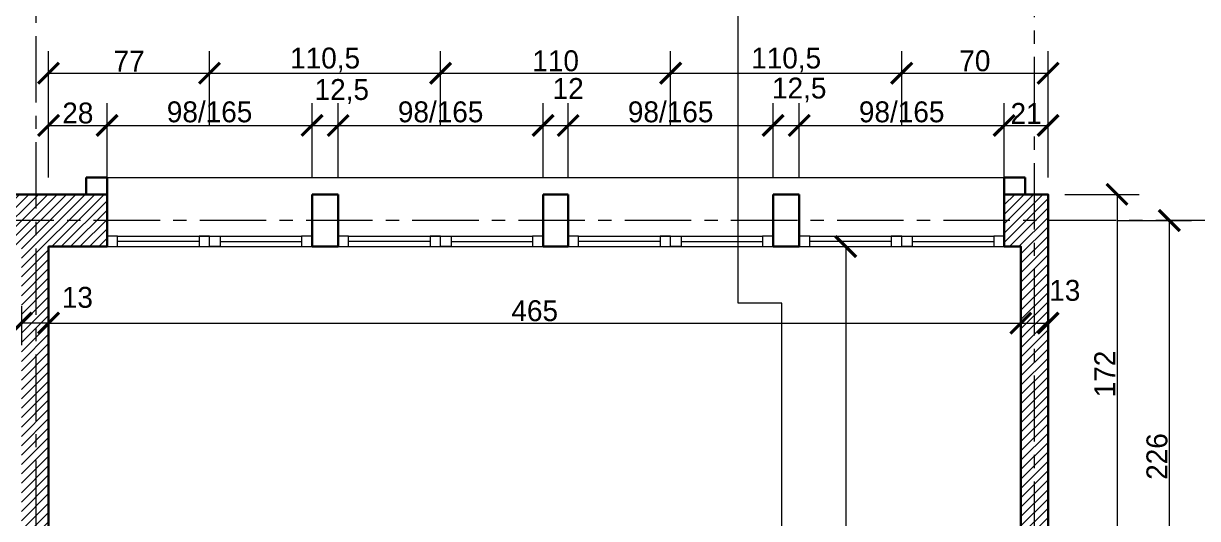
# Model space of a CAD drawing. Header units: centimetres. Extents: x -15293 to 11572, y -4790 to 2619.
# Drawn here: x 631 to 1193, y 940 to 1177 of the extents above; entities that cross this region are included whole.
import ezdxf

# ---------------------------------------------------------------- set-up
doc = ezdxf.new("R2010")
doc.units = ezdxf.units.CM
doc.linetypes.add('Axe', pattern=[1093.611073, 529.166651, -211.666656, 141.111112, -211.666656])
doc.linetypes.add('CENTER', pattern=[50.8, 31.75, -6.35, 6.35, -6.35])
doc.layers.get('0').update_dxf_attribs({"lineweight": 0})
doc.layers.add('Ligne de Coupe', color=4, linetype='Continuous')
doc.layers.add('TSJ_COTATION', color=144, linetype='Continuous')
for name, color, linetype, lineweight in [('Mur', 7, 'Continuous', 30), ('Partie coupée', 7, 'Continuous', 30), ('Poteaux', 7, 'Continuous', 30), ('TSJ_MENUISERIE', 150, 'Continuous', 15), ('TSJ_MUR', 1, 'Continuous', 30), ('TSJ_VUE', 5, 'Continuous', 13)]:
    doc.layers.add(name, color=color, linetype=linetype, lineweight=lineweight)
doc.layers.add('TSJ_AXE', color=7, linetype='CENTER', lineweight=0, true_color=0xb80000)
doc.layers.add('TSJ_HACHURE', color=7, linetype='Axe', lineweight=0, true_color=0x969696)
doc.styles.get("Standard").update_dxf_attribs({"font": 'GOTHIC.TTF'})
doc.dimstyles.new('ISO-25', dxfattribs={"dimtxt": 10, "dimasz": 10, "dimexe": 10.625, "dimexo": 5, "dimtad": 1, "dimtxsty": 'Standard', "dimblk": 'ARCHTICK', "dimcen": 8, "dimadec": 0, "dimazin": 0, "dimtfac": 1, "dimtmove": 0, "dimatfit": 3, "dimldrblk": 'ARCHTICK', "dimfxl": 25, "dimfxlon": 1, "dimlwd": 9, "dimlwe": 9, "dimarcsym": 0})

# ---------------------------------------------------------------- blocks, each defined once
blk = doc.blocks.new('_ArchTick')
at = {"color": 0, "linetype": 'ByBlock', "const_width": 0.15}
blk.add_lwpolyline([(-0.5, -0.5), (0.5, 0.5)], dxfattribs=at)
blk = doc.blocks.new('*D1')
at = {"layer": 'Defpoints', "color": 0, "transparency": 16777216}
for p in [(671.39, 1127.99), (671.39, 1094.99), (643.39, 1069.99)]:
    blk.add_point(p, dxfattribs=at)
at = {"layer": 'TSJ_COTATION', "color": 0, "lineweight": 9, "transparency": 16777216}
for p, q in [((643.39, 1102.99), (643.39, 1138.61)), ((671.39, 1102.99), (671.39, 1138.61)), ((643.39, 1127.99), (671.39, 1127.99))]:
    blk.add_line(p, q, dxfattribs=at)
at = {"layer": 'TSJ_COTATION', "color": 0, "lineweight": 9, "transparency": 16777216, "xscale": 10, "yscale": 10, "zscale": 10, "rotation": 180}
blk.add_blockref('_ArchTick', (643.39, 1127.99), dxfattribs=at)
at = {"layer": 'TSJ_COTATION', "color": 0, "lineweight": 9, "transparency": 16777216, "xscale": 10, "yscale": 10, "zscale": 10}
blk.add_blockref('_ArchTick', (671.39, 1127.99), dxfattribs=at)
at = {"layer": 'TSJ_COTATION', "color": 0, "transparency": 16777216, "insert": (657.39, 1133.87), "char_height": 10, "attachment_point": 5}
blk.add_mtext('28', dxfattribs=at)
blk = doc.blocks.new('*D2')
at = {"layer": 'Defpoints', "color": 0, "transparency": 16777216}
for p in [(769.39, 1127.99), (671.39, 1094.99), (769.39, 1094.99)]:
    blk.add_point(p, dxfattribs=at)
at = {"layer": 'TSJ_COTATION', "color": 0, "lineweight": 9, "transparency": 16777216}
for p, q in [((671.39, 1102.99), (671.39, 1138.61)), ((769.39, 1102.99), (769.39, 1138.61)), ((671.39, 1127.99), (769.39, 1127.99))]:
    blk.add_line(p, q, dxfattribs=at)
at = {"layer": 'TSJ_COTATION', "color": 0, "lineweight": 9, "transparency": 16777216, "xscale": 10, "yscale": 10, "zscale": 10, "rotation": 180}
blk.add_blockref('_ArchTick', (671.39, 1127.99), dxfattribs=at)
at = {"layer": 'TSJ_COTATION', "color": 0, "lineweight": 9, "transparency": 16777216, "xscale": 10, "yscale": 10, "zscale": 10}
blk.add_blockref('_ArchTick', (769.39, 1127.99), dxfattribs=at)
at = {"layer": 'TSJ_COTATION', "color": 0, "transparency": 16777216, "insert": (720.39, 1134.42), "char_height": 10, "attachment_point": 5}
blk.add_mtext('98/165', dxfattribs=at)
blk = doc.blocks.new('*D3')
at = {"layer": 'Defpoints', "color": 0, "transparency": 16777216}
for p in [(781.89, 1127.99), (769.39, 1094.99), (781.89, 1094.99)]:
    blk.add_point(p, dxfattribs=at)
at = {"layer": 'TSJ_COTATION', "color": 0, "lineweight": 9, "transparency": 16777216}
for p, q in [((769.39, 1102.99), (769.39, 1138.61)), ((781.89, 1102.99), (781.89, 1138.61)), ((769.39, 1127.99), (781.89, 1127.99))]:
    blk.add_line(p, q, dxfattribs=at)
at = {"layer": 'TSJ_COTATION', "color": 0, "lineweight": 9, "transparency": 16777216, "xscale": 10, "yscale": 10, "zscale": 10, "rotation": 180}
blk.add_blockref('_ArchTick', (769.39, 1127.99), dxfattribs=at)
at = {"layer": 'TSJ_COTATION', "color": 0, "lineweight": 9, "transparency": 16777216, "xscale": 10, "yscale": 10, "zscale": 10}
blk.add_blockref('_ArchTick', (781.89, 1127.99), dxfattribs=at)
at = {"layer": 'TSJ_COTATION', "color": 0, "transparency": 16777216, "insert": (783.62, 1144.25), "char_height": 10, "attachment_point": 5}
blk.add_mtext('12,5', dxfattribs=at)
blk = doc.blocks.new('*D4')
at = {"layer": 'Defpoints', "color": 0, "transparency": 16777216}
for p in [(879.89, 1127.99), (781.89, 1094.99), (879.89, 1094.99)]:
    blk.add_point(p, dxfattribs=at)
at = {"layer": 'TSJ_COTATION', "color": 0, "lineweight": 9, "transparency": 16777216}
for p, q in [((781.89, 1102.99), (781.89, 1138.61)), ((879.89, 1102.99), (879.89, 1138.61)), ((781.89, 1127.99), (879.89, 1127.99))]:
    blk.add_line(p, q, dxfattribs=at)
at = {"layer": 'TSJ_COTATION', "color": 0, "lineweight": 9, "transparency": 16777216, "xscale": 10, "yscale": 10, "zscale": 10, "rotation": 180}
blk.add_blockref('_ArchTick', (781.89, 1127.99), dxfattribs=at)
at = {"layer": 'TSJ_COTATION', "color": 0, "lineweight": 9, "transparency": 16777216, "xscale": 10, "yscale": 10, "zscale": 10}
blk.add_blockref('_ArchTick', (879.89, 1127.99), dxfattribs=at)
at = {"layer": 'TSJ_COTATION', "color": 0, "transparency": 16777216, "insert": (830.89, 1134.42), "char_height": 10, "attachment_point": 5}
blk.add_mtext('98/165', dxfattribs=at)
blk = doc.blocks.new('*D5')
at = {"layer": 'Defpoints', "color": 0, "transparency": 16777216}
for p in [(891.89, 1127.99), (879.89, 1094.99), (891.89, 1094.99)]:
    blk.add_point(p, dxfattribs=at)
at = {"layer": 'TSJ_COTATION', "color": 0, "lineweight": 9, "transparency": 16777216}
for p, q in [((879.89, 1102.99), (879.89, 1138.61)), ((891.89, 1102.99), (891.89, 1138.61)), ((879.89, 1127.99), (891.89, 1127.99))]:
    blk.add_line(p, q, dxfattribs=at)
at = {"layer": 'TSJ_COTATION', "color": 0, "lineweight": 9, "transparency": 16777216, "xscale": 10, "yscale": 10, "zscale": 10, "rotation": 180}
blk.add_blockref('_ArchTick', (879.89, 1127.99), dxfattribs=at)
at = {"layer": 'TSJ_COTATION', "color": 0, "lineweight": 9, "transparency": 16777216, "xscale": 10, "yscale": 10, "zscale": 10}
blk.add_blockref('_ArchTick', (891.89, 1127.99), dxfattribs=at)
at = {"layer": 'TSJ_COTATION', "color": 0, "transparency": 16777216, "insert": (891.89, 1145.68), "char_height": 10, "attachment_point": 5}
blk.add_mtext('12', dxfattribs=at)
blk = doc.blocks.new('*D6')
at = {"layer": 'Defpoints', "color": 0, "transparency": 16777216}
for p in [(989.89, 1127.99), (891.89, 1094.99), (989.89, 1094.99)]:
    blk.add_point(p, dxfattribs=at)
at = {"layer": 'TSJ_COTATION', "color": 0, "lineweight": 9, "transparency": 16777216}
for p, q in [((891.89, 1102.99), (891.89, 1138.61)), ((989.89, 1102.99), (989.89, 1138.61)), ((891.89, 1127.99), (989.89, 1127.99))]:
    blk.add_line(p, q, dxfattribs=at)
at = {"layer": 'TSJ_COTATION', "color": 0, "lineweight": 9, "transparency": 16777216, "xscale": 10, "yscale": 10, "zscale": 10, "rotation": 180}
blk.add_blockref('_ArchTick', (891.89, 1127.99), dxfattribs=at)
at = {"layer": 'TSJ_COTATION', "color": 0, "lineweight": 9, "transparency": 16777216, "xscale": 10, "yscale": 10, "zscale": 10}
blk.add_blockref('_ArchTick', (989.89, 1127.99), dxfattribs=at)
at = {"layer": 'TSJ_COTATION', "color": 0, "transparency": 16777216, "insert": (940.89, 1134.42), "char_height": 10, "width": 14.276, "attachment_point": 5}
blk.add_mtext('98/165', dxfattribs=at)
blk = doc.blocks.new('*D7')
at = {"layer": 'Defpoints', "color": 0, "transparency": 16777216}
for p in [(1002.39, 1127.99), (989.89, 1094.99), (1002.39, 1094.99)]:
    blk.add_point(p, dxfattribs=at)
at = {"layer": 'TSJ_COTATION', "color": 0, "lineweight": 9, "transparency": 16777216}
for p, q in [((989.89, 1102.99), (989.89, 1138.61)), ((1002.39, 1102.99), (1002.39, 1138.61)), ((989.89, 1127.99), (1002.39, 1127.99))]:
    blk.add_line(p, q, dxfattribs=at)
at = {"layer": 'TSJ_COTATION', "color": 0, "lineweight": 9, "transparency": 16777216, "xscale": 10, "yscale": 10, "zscale": 10, "rotation": 180}
blk.add_blockref('_ArchTick', (989.89, 1127.99), dxfattribs=at)
at = {"layer": 'TSJ_COTATION', "color": 0, "lineweight": 9, "transparency": 16777216, "xscale": 10, "yscale": 10, "zscale": 10}
blk.add_blockref('_ArchTick', (1002.39, 1127.99), dxfattribs=at)
at = {"layer": 'TSJ_COTATION', "color": 0, "transparency": 16777216, "insert": (1002.39, 1144.95), "char_height": 10, "attachment_point": 5}
blk.add_mtext('12,5', dxfattribs=at)
blk = doc.blocks.new('*D8')
at = {"layer": 'Defpoints', "color": 0, "transparency": 16777216}
for p in [(1100.39, 1127.99), (1002.39, 1094.99), (1100.39, 1094.99)]:
    blk.add_point(p, dxfattribs=at)
at = {"layer": 'TSJ_COTATION', "color": 0, "lineweight": 9, "transparency": 16777216}
for p, q in [((1002.39, 1102.99), (1002.39, 1138.61)), ((1100.39, 1102.99), (1100.39, 1138.61)), ((1002.39, 1127.99), (1100.39, 1127.99))]:
    blk.add_line(p, q, dxfattribs=at)
at = {"layer": 'TSJ_COTATION', "color": 0, "lineweight": 9, "transparency": 16777216, "xscale": 10, "yscale": 10, "zscale": 10, "rotation": 180}
blk.add_blockref('_ArchTick', (1002.39, 1127.99), dxfattribs=at)
at = {"layer": 'TSJ_COTATION', "color": 0, "lineweight": 9, "transparency": 16777216, "xscale": 10, "yscale": 10, "zscale": 10}
blk.add_blockref('_ArchTick', (1100.39, 1127.99), dxfattribs=at)
at = {"layer": 'TSJ_COTATION', "color": 0, "transparency": 16777216, "insert": (1051.39, 1134.42), "char_height": 10, "attachment_point": 5}
blk.add_mtext('98/165', dxfattribs=at)
blk = doc.blocks.new('*D9')
at = {"layer": 'Defpoints', "color": 0, "transparency": 16777216}
for p in [(1121.39, 1127.99), (1100.39, 1094.99), (1121.39, 1094.99)]:
    blk.add_point(p, dxfattribs=at)
at = {"layer": 'TSJ_COTATION', "color": 0, "lineweight": 9, "transparency": 16777216}
for p, q in [((1100.39, 1102.99), (1100.39, 1138.61)), ((1121.39, 1102.99), (1121.39, 1138.61)), ((1100.39, 1127.99), (1121.39, 1127.99))]:
    blk.add_line(p, q, dxfattribs=at)
at = {"layer": 'TSJ_COTATION', "color": 0, "lineweight": 9, "transparency": 16777216, "xscale": 10, "yscale": 10, "zscale": 10, "rotation": 180}
blk.add_blockref('_ArchTick', (1100.39, 1127.99), dxfattribs=at)
at = {"layer": 'TSJ_COTATION', "color": 0, "lineweight": 9, "transparency": 16777216, "xscale": 10, "yscale": 10, "zscale": 10}
blk.add_blockref('_ArchTick', (1121.39, 1127.99), dxfattribs=at)
at = {"layer": 'TSJ_COTATION', "color": 0, "transparency": 16777216, "insert": (1110.89, 1133.74), "char_height": 10, "attachment_point": 5}
blk.add_mtext('21', dxfattribs=at)
blk = doc.blocks.new('*D10')
at = {"layer": 'Defpoints', "color": 0, "transparency": 16777216}
for p in [(720.39, 1152.99), (643.39, 1094.99), (720.39, 1088.91)]:
    blk.add_point(p, dxfattribs=at)
at = {"layer": 'TSJ_COTATION', "color": 0, "lineweight": 9, "transparency": 16777216}
for p, q in [((643.39, 1127.99), (643.39, 1163.61)), ((720.39, 1127.99), (720.39, 1163.61)), ((643.39, 1152.99), (720.39, 1152.99))]:
    blk.add_line(p, q, dxfattribs=at)
at = {"layer": 'TSJ_COTATION', "color": 0, "lineweight": 9, "transparency": 16777216, "xscale": 10, "yscale": 10, "zscale": 10, "rotation": 180}
blk.add_blockref('_ArchTick', (643.39, 1152.99), dxfattribs=at)
at = {"layer": 'TSJ_COTATION', "color": 0, "lineweight": 9, "transparency": 16777216, "xscale": 10, "yscale": 10, "zscale": 10}
blk.add_blockref('_ArchTick', (720.39, 1152.99), dxfattribs=at)
at = {"layer": 'TSJ_COTATION', "color": 0, "transparency": 16777216, "insert": (681.89, 1158.74), "char_height": 10, "attachment_point": 5}
blk.add_mtext('77', dxfattribs=at)
blk = doc.blocks.new('*D11')
at = {"layer": 'Defpoints', "color": 0, "transparency": 16777216}
for p in [(830.89, 1152.99), (720.39, 1074.99), (830.89, 1074.99)]:
    blk.add_point(p, dxfattribs=at)
at = {"layer": 'TSJ_COTATION', "color": 0, "lineweight": 9, "transparency": 16777216}
for p, q in [((720.39, 1127.99), (720.39, 1163.61)), ((830.89, 1127.99), (830.89, 1163.61)), ((720.39, 1152.99), (830.89, 1152.99))]:
    blk.add_line(p, q, dxfattribs=at)
at = {"layer": 'TSJ_COTATION', "color": 0, "lineweight": 9, "transparency": 16777216, "xscale": 10, "yscale": 10, "zscale": 10, "rotation": 180}
blk.add_blockref('_ArchTick', (720.39, 1152.99), dxfattribs=at)
at = {"layer": 'TSJ_COTATION', "color": 0, "lineweight": 9, "transparency": 16777216, "xscale": 10, "yscale": 10, "zscale": 10}
blk.add_blockref('_ArchTick', (830.89, 1152.99), dxfattribs=at)
at = {"layer": 'TSJ_COTATION', "color": 0, "transparency": 16777216, "insert": (775.64, 1159.32), "char_height": 10, "attachment_point": 5}
blk.add_mtext('110,5', dxfattribs=at)
blk = doc.blocks.new('*D12')
at = {"layer": 'Defpoints', "color": 0, "transparency": 16777216}
for p in [(940.89, 1152.99), (830.89, 1074.99), (940.89, 1074.99)]:
    blk.add_point(p, dxfattribs=at)
at = {"layer": 'TSJ_COTATION', "color": 0, "lineweight": 9, "transparency": 16777216}
for p, q in [((830.89, 1127.99), (830.89, 1163.61)), ((940.89, 1127.99), (940.89, 1163.61)), ((830.89, 1152.99), (940.89, 1152.99))]:
    blk.add_line(p, q, dxfattribs=at)
at = {"layer": 'TSJ_COTATION', "color": 0, "lineweight": 9, "transparency": 16777216, "xscale": 10, "yscale": 10, "zscale": 10, "rotation": 180}
blk.add_blockref('_ArchTick', (830.89, 1152.99), dxfattribs=at)
at = {"layer": 'TSJ_COTATION', "color": 0, "lineweight": 9, "transparency": 16777216, "xscale": 10, "yscale": 10, "zscale": 10}
blk.add_blockref('_ArchTick', (940.89, 1152.99), dxfattribs=at)
at = {"layer": 'TSJ_COTATION', "color": 0, "transparency": 16777216, "insert": (885.89, 1158.87), "char_height": 10, "attachment_point": 5}
blk.add_mtext('110', dxfattribs=at)
blk = doc.blocks.new('*D13')
at = {"layer": 'Defpoints', "color": 0, "transparency": 16777216}
for p in [(1051.39, 1152.99), (940.89, 1074.99), (1051.39, 1074.99)]:
    blk.add_point(p, dxfattribs=at)
at = {"layer": 'TSJ_COTATION', "color": 0, "lineweight": 9, "transparency": 16777216}
for p, q in [((940.89, 1127.99), (940.89, 1163.61)), ((1051.39, 1127.99), (1051.39, 1163.61)), ((940.89, 1152.99), (1051.39, 1152.99))]:
    blk.add_line(p, q, dxfattribs=at)
at = {"layer": 'TSJ_COTATION', "color": 0, "lineweight": 9, "transparency": 16777216, "xscale": 10, "yscale": 10, "zscale": 10, "rotation": 180}
blk.add_blockref('_ArchTick', (940.89, 1152.99), dxfattribs=at)
at = {"layer": 'TSJ_COTATION', "color": 0, "lineweight": 9, "transparency": 16777216, "xscale": 10, "yscale": 10, "zscale": 10}
blk.add_blockref('_ArchTick', (1051.39, 1152.99), dxfattribs=at)
at = {"layer": 'TSJ_COTATION', "color": 0, "transparency": 16777216, "insert": (996.14, 1159.32), "char_height": 10, "attachment_point": 5}
blk.add_mtext('110,5', dxfattribs=at)
blk = doc.blocks.new('*D14')
at = {"layer": 'Defpoints', "color": 0, "transparency": 16777216}
for p in [(1121.39, 1152.99), (1121.39, 1094.99), (1051.39, 1074.99)]:
    blk.add_point(p, dxfattribs=at)
at = {"layer": 'TSJ_COTATION', "color": 0, "lineweight": 9, "transparency": 16777216}
for p, q in [((1051.39, 1127.99), (1051.39, 1163.61)), ((1121.39, 1127.99), (1121.39, 1163.61)), ((1051.39, 1152.99), (1121.39, 1152.99))]:
    blk.add_line(p, q, dxfattribs=at)
at = {"layer": 'TSJ_COTATION', "color": 0, "lineweight": 9, "transparency": 16777216, "xscale": 10, "yscale": 10, "zscale": 10, "rotation": 180}
blk.add_blockref('_ArchTick', (1051.39, 1152.99), dxfattribs=at)
at = {"layer": 'TSJ_COTATION', "color": 0, "lineweight": 9, "transparency": 16777216, "xscale": 10, "yscale": 10, "zscale": 10}
blk.add_blockref('_ArchTick', (1121.39, 1152.99), dxfattribs=at)
at = {"layer": 'TSJ_COTATION', "color": 0, "transparency": 16777216, "insert": (1086.39, 1158.87), "char_height": 10, "attachment_point": 5}
blk.add_mtext('70', dxfattribs=at)
blk = doc.blocks.new('*D15')
at = {"layer": 'Defpoints', "color": 0, "transparency": 16777216}
for p in [(1002.39, 1069.99), (1011.2, 644.99), (1024.65, 644.99)]:
    blk.add_point(p, dxfattribs=at)
at = {"layer": 'TSJ_COTATION', "color": 0, "lineweight": 9, "transparency": 16777216}
for p, q in [((1007.39, 1069.99), (1035.28, 1069.99)), ((1024.65, 1069.99), (1024.65, 644.99)), ((1016.2, 644.99), (1035.28, 644.99))]:
    blk.add_line(p, q, dxfattribs=at)
at = {"layer": 'TSJ_COTATION', "color": 0, "lineweight": 9, "transparency": 16777216, "xscale": 10, "yscale": 10, "zscale": 10}
for p, rotation in [((1024.65, 1069.99), 90), ((1024.65, 644.99), 270)]:
    blk.add_blockref('_ArchTick', p, dxfattribs=dict(at, rotation=rotation))
at = {"layer": 'TSJ_COTATION', "color": 0, "transparency": 16777216, "insert": (1018.77, 857.49), "char_height": 10, "attachment_point": 5, "rotation": 90}
blk.add_mtext('425', dxfattribs=at)
blk = doc.blocks.new('*D19')
at = {"layer": 'Defpoints', "color": 0, "transparency": 16777216}
for p in [(1121.39, 1094.99), (1121.39, 922.99), (1154.39, 922.99)]:
    blk.add_point(p, dxfattribs=at)
at = {"layer": 'TSJ_COTATION', "color": 0, "lineweight": 9, "transparency": 16777216}
for p, q in [((1129.39, 1094.99), (1165.02, 1094.99)), ((1154.39, 1094.99), (1154.39, 922.99)), ((1129.39, 922.99), (1165.02, 922.99))]:
    blk.add_line(p, q, dxfattribs=at)
at = {"layer": 'TSJ_COTATION', "color": 0, "lineweight": 9, "transparency": 16777216, "xscale": 10, "yscale": 10, "zscale": 10}
for p, rotation in [((1154.39, 1094.99), 90), ((1154.39, 922.99), 270)]:
    blk.add_blockref('_ArchTick', p, dxfattribs=dict(at, rotation=rotation))
at = {"layer": 'TSJ_COTATION', "color": 0, "transparency": 16777216, "insert": (1148.51, 1008.99), "char_height": 10, "attachment_point": 5, "rotation": 90}
blk.add_mtext('172', dxfattribs=at)
blk = doc.blocks.new('*D26')
at = {"layer": 'Defpoints', "color": 0, "transparency": 16777216}
for p in [(1137.32, 1082.49), (1137.32, 856.49), (1179.39, 856.49)]:
    blk.add_point(p, dxfattribs=at)
at = {"layer": 'TSJ_COTATION', "color": 0, "lineweight": 9, "transparency": 16777216}
for p, q in [((1154.39, 1082.49), (1190.02, 1082.49)), ((1179.39, 1082.49), (1179.39, 856.49)), ((1154.39, 856.49), (1190.02, 856.49))]:
    blk.add_line(p, q, dxfattribs=at)
at = {"layer": 'TSJ_COTATION', "color": 0, "lineweight": 9, "transparency": 16777216, "xscale": 10, "yscale": 10, "zscale": 10}
for p, rotation in [((1179.39, 1082.49), 90), ((1179.39, 856.49), 270)]:
    blk.add_blockref('_ArchTick', p, dxfattribs=dict(at, rotation=rotation))
at = {"layer": 'TSJ_COTATION', "color": 0, "transparency": 16777216, "insert": (1173.51, 969.49), "char_height": 10, "attachment_point": 5, "rotation": 90}
blk.add_mtext('226', dxfattribs=at)
blk = doc.blocks.new('*D35')
at = {"layer": 'Defpoints', "color": 0, "transparency": 16777216}
for p in [(1108.39, 1046.71), (643.39, 1043.86), (1108.39, 1033.35)]:
    blk.add_point(p, dxfattribs=at)
at = {"layer": 'TSJ_COTATION', "color": 0, "lineweight": 9, "transparency": 16777216}
for p, q in [((643.39, 1038.86), (643.39, 1022.73)), ((1108.39, 1041.71), (1108.39, 1022.73)), ((643.39, 1033.35), (1108.39, 1033.35))]:
    blk.add_line(p, q, dxfattribs=at)
at = {"layer": 'TSJ_COTATION', "color": 0, "lineweight": 9, "transparency": 16777216, "xscale": 10, "yscale": 10, "zscale": 10, "rotation": 180}
blk.add_blockref('_ArchTick', (643.39, 1033.35), dxfattribs=at)
at = {"layer": 'TSJ_COTATION', "color": 0, "lineweight": 9, "transparency": 16777216, "xscale": 10, "yscale": 10, "zscale": 10}
blk.add_blockref('_ArchTick', (1108.39, 1033.35), dxfattribs=at)
at = {"layer": 'TSJ_COTATION', "color": 0, "transparency": 16777216, "insert": (875.89, 1039.23), "char_height": 10, "attachment_point": 5}
blk.add_mtext('465', dxfattribs=at)
blk = doc.blocks.new('*D44')
at = {"layer": 'Defpoints', "color": 0, "transparency": 16777216}
for p in [(630.39, 1046.43), (643.39, 1046.74), (630.39, 1033.35)]:
    blk.add_point(p, dxfattribs=at)
at = {"layer": 'TSJ_COTATION', "color": 0, "lineweight": 9, "transparency": 16777216}
for p, q in [((630.39, 1041.43), (630.39, 1022.73)), ((643.39, 1041.74), (643.39, 1022.73)), ((643.39, 1033.35), (630.39, 1033.35))]:
    blk.add_line(p, q, dxfattribs=at)
at = {"layer": 'TSJ_COTATION', "color": 0, "lineweight": 9, "transparency": 16777216, "xscale": 10, "yscale": 10, "zscale": 10, "rotation": 180}
blk.add_blockref('_ArchTick', (630.39, 1033.35), dxfattribs=at)
at = {"layer": 'TSJ_COTATION', "color": 0, "lineweight": 9, "transparency": 16777216, "xscale": 10, "yscale": 10, "zscale": 10}
blk.add_blockref('_ArchTick', (643.39, 1033.35), dxfattribs=at)
at = {"layer": 'TSJ_COTATION', "color": 0, "transparency": 16777216, "insert": (657.17, 1045.62), "char_height": 10, "attachment_point": 5}
blk.add_mtext('13', dxfattribs=at)
blk = doc.blocks.new('*D45')
at = {"layer": 'Defpoints', "color": 0, "transparency": 16777216}
for p in [(1108.39, 1046.61), (1121.39, 1047.64), (1121.39, 1033.35)]:
    blk.add_point(p, dxfattribs=at)
at = {"layer": 'TSJ_COTATION', "color": 0, "lineweight": 9, "transparency": 16777216}
for p, q in [((1108.39, 1041.61), (1108.39, 1022.73)), ((1121.39, 1042.64), (1121.39, 1022.73)), ((1108.39, 1033.35), (1121.39, 1033.35))]:
    blk.add_line(p, q, dxfattribs=at)
at = {"layer": 'TSJ_COTATION', "color": 0, "lineweight": 9, "transparency": 16777216, "xscale": 10, "yscale": 10, "zscale": 10, "rotation": 180}
blk.add_blockref('_ArchTick', (1108.39, 1033.35), dxfattribs=at)
at = {"layer": 'TSJ_COTATION', "color": 0, "lineweight": 9, "transparency": 16777216, "xscale": 10, "yscale": 10, "zscale": 10}
blk.add_blockref('_ArchTick', (1121.39, 1033.35), dxfattribs=at)
at = {"layer": 'TSJ_COTATION', "color": 0, "transparency": 16777216, "insert": (1129.39, 1048.96), "char_height": 10, "attachment_point": 5}
blk.add_mtext('13', dxfattribs=at)

msp = doc.modelspace()

# ---------------------------------------------------------------- hatches: boundary and pattern name
at = {"layer": 'TSJ_HACHURE', "lineweight": 0, "true_color": 0xc7c8ca}
h = msp.add_hatch(dxfattribs=at)
h.set_pattern_fill('ANSI31', color=9)
h.set_pattern_definition([(45, (396.635, 0), (-2.245064, 2.245064), [])])
h.paths.add_polyline_path([(630.39, 1069.989), (630.39, 821.489), (591.39, 821.489), (591.39, 817.921), (577.249, 816.421), (605.532, 814.421), (591.39, 812.921), (591.39, 807.489), (630.39, 807.489), (630.39, 787.489), (643.39, 787.489), (643.39, 1069.989), (671.39, 1069.989), (671.39, 1094.989), (591.39, 1094.989), (591.39, 1085.17), (577.249, 1083.67), (605.532, 1081.67), (591.39, 1080.17), (591.39, 1069.989)])
h.paths.add_polyline_path([(1121.39, 1094.989), (1100.39, 1094.989), (1100.39, 1069.989), (1108.39, 1069.989), (1108.39, 922.989), (1121.39, 922.989)])
h.paths.add_polyline_path([(1121.39, 630.989), (1121.39, 644.989), (643.39, 644.989), (643.39, 694.989), (630.39, 694.989), (630.39, 644.989), (600.39, 644.989), (600.39, 496.489), (614.39, 496.489), (614.39, 630.989)])
h.paths.add_polyline_path([(614.39, 469.989), (600.39, 469.989), (600.39, 382.989), (614.39, 382.989)])
h.paths.add_polyline_path([(614.39, 289.989), (600.39, 289.989), (600.39, 191.989), (591.39, 191.989), (591.39, 188.421), (582.39, 187.466), (582.39, 186.557), (605.532, 184.921), (591.39, 183.421), (591.39, 177.989), (643.39, 177.989), (643.39, -7.011), (657.39, -7.011), (657.39, 177.989), (1121.39, 177.989), (1121.39, 191.989), (614.39, 191.989)])
h.paths.add_polyline_path([(1121.39, 43.989), (1108.39, 43.989), (1108.39, -105.011), (657.39, -105.011), (657.39, -90.011), (643.39, -90.011), (643.39, -105.011), (591.39, -105.011), (591.39, -108.579), (582.39, -109.534), (582.39, -110.443), (605.532, -112.079), (591.39, -113.579), (591.39, -119.011), (1108.39, -119.011), (1108.39, -199.011), (1121.39, -199.011)])
h.paths.add_polyline_path([(1121.39, -307.011), (1108.39, -307.011), (1108.39, -387.011), (591.39, -387.011), (591.39, -390.579), (577.249, -392.079), (605.532, -394.079), (591.39, -395.579), (591.39, -401.011), (1108.39, -401.011), (1108.39, -421.011), (1112.39, -421.011), (1113.89, -435.153), (1115.89, -406.869), (1117.39, -421.011), (1121.39, -421.011)])

# ---------------------------------------------------------------- linework, layer by layer
at = {"layer": 'Ligne de Coupe', "lineweight": 0}
for p, q in [((973.265, 1042.86), (973.265, 1197.086)), ((994.014, 1042.86), (973.265, 1042.86)), ((994.014, -466.914), (994.014, 1042.86))]:
    msp.add_line(p, q, dxfattribs=at)
at = {"layer": 'Mur'}
msp.add_line((643.39, 1094.989), (643.39, 1094.989), dxfattribs=at)
at = {"layer": 'Partie coupée'}
for p, q in [((661.39, 1094.989), (661.39, 1102.989)), ((661.39, 1102.989), (671.39, 1102.989)), ((671.39, 1094.989), (671.39, 1102.989)), ((1100.39, 1102.989), (1100.39, 1094.989)), ((1110.39, 1102.989), (1100.39, 1102.989)), ((1110.39, 1102.989), (1110.39, 1094.989))]:
    msp.add_line(p, q, dxfattribs=at)
at = {"layer": 'Poteaux'}
for p, q in [((769.39, 1069.989), (769.39, 1094.989)), ((781.89, 1069.989), (781.89, 1094.989)), ((879.89, 1069.989), (879.89, 1094.989)), ((891.89, 1069.989), (891.89, 1094.989)), ((989.89, 1069.989), (989.89, 1094.989)), ((1002.39, 1069.989), (1002.39, 1094.989))]:
    msp.add_line(p, q, dxfattribs=at)
for points in [[(781.89, 1094.989), (769.39, 1094.989)], [(891.89, 1094.989), (879.89, 1094.989)], [(1002.39, 1094.989), (989.89, 1094.989)], [(781.89, 1069.989), (769.39, 1069.989)], [(891.89, 1069.989), (879.89, 1069.989)], [(1002.39, 1069.989), (989.89, 1069.989)]]:
    msp.add_lwpolyline(points, dxfattribs=at)
at = {"layer": 'TSJ_AXE'}
for p, q in [((1114.89, -649.005), (1114.89, 1381.049)), ((637.39, 630.989), (637.39, 1311.884)), ((1100.39, 1069.989), (1100.39, 1094.989)), ((1407.906, 1082.489), (428.39, 1082.489))]:
    msp.add_line(p, q, dxfattribs=at)
at = {"layer": 'TSJ_MENUISERIE', "lineweight": 20}
for p, q in [((676.39, 1074.989), (764.39, 1074.989)), ((715.39, 1072.489), (676.39, 1072.489)), ((725.39, 1072.489), (764.39, 1072.489)), ((786.89, 1074.989), (874.89, 1074.989)), ((825.89, 1072.489), (786.89, 1072.489)), ((835.89, 1072.489), (874.89, 1072.489)), ((896.89, 1074.989), (984.89, 1074.989)), ((935.89, 1072.489), (896.89, 1072.489)), ((945.89, 1072.489), (984.89, 1072.489)), ((1007.39, 1074.989), (1095.39, 1074.989)), ((1046.39, 1072.489), (1007.39, 1072.489)), ((1056.39, 1072.489), (1095.39, 1072.489)), ((671.39, 1069.989), (769.39, 1069.989)), ((781.89, 1069.989), (879.89, 1069.989)), ((891.89, 1069.989), (989.89, 1069.989)), ((1002.39, 1069.989), (1100.39, 1069.989))]:
    msp.add_line(p, q, dxfattribs=at)
for points in [[(671.39, 1069.989), (676.39, 1069.989), (676.39, 1074.989), (671.39, 1074.989)], [(769.39, 1074.989), (764.39, 1074.989), (764.39, 1069.989), (769.39, 1069.989)], [(781.89, 1069.989), (786.89, 1069.989), (786.89, 1074.989), (781.89, 1074.989)], [(879.89, 1074.989), (874.89, 1074.989), (874.89, 1069.989), (879.89, 1069.989)], [(891.89, 1069.989), (896.89, 1069.989), (896.89, 1074.989), (891.89, 1074.989)], [(989.89, 1074.989), (984.89, 1074.989), (984.89, 1069.989), (989.89, 1069.989)], [(1002.39, 1069.989), (1007.39, 1069.989), (1007.39, 1074.989), (1002.39, 1074.989)], [(1100.39, 1074.989), (1095.39, 1074.989), (1095.39, 1069.989), (1100.39, 1069.989)]]:
    msp.add_lwpolyline(points, dxfattribs=at)
for points in [[(715.39, 1069.989), (720.39, 1069.989), (720.39, 1074.989), (715.39, 1074.989)], [(725.39, 1069.989), (720.39, 1069.989), (720.39, 1074.989), (725.39, 1074.989)], [(825.89, 1069.989), (830.89, 1069.989), (830.89, 1074.989), (825.89, 1074.989)], [(835.89, 1069.989), (830.89, 1069.989), (830.89, 1074.989), (835.89, 1074.989)], [(935.89, 1069.989), (940.89, 1069.989), (940.89, 1074.989), (935.89, 1074.989)], [(945.89, 1069.989), (940.89, 1069.989), (940.89, 1074.989), (945.89, 1074.989)], [(1046.39, 1069.989), (1051.39, 1069.989), (1051.39, 1074.989), (1046.39, 1074.989)], [(1056.39, 1069.989), (1051.39, 1069.989), (1051.39, 1074.989), (1056.39, 1074.989)]]:
    msp.add_lwpolyline(points, close=True, dxfattribs=at)
at = {"layer": 'TSJ_MUR'}
for p, q in [((671.39, 1069.989), (671.39, 1094.989)), ((1100.39, 1069.989), (1100.39, 1094.989))]:
    msp.add_line(p, q, dxfattribs=at)
for points in [[(671.39, 1094.989), (591.39, 1094.989)], [(1121.39, 922.989), (1121.39, 1094.989), (1100.39, 1094.989)], [(671.39, 1069.989), (643.39, 1069.989), (643.39, 787.489)], [(1108.39, 922.989), (1108.39, 1069.989), (1100.39, 1069.989)]]:
    msp.add_lwpolyline(points, dxfattribs=at)
at = {"layer": 'TSJ_VUE', "lineweight": 9}
msp.add_line((671.39, 1102.989), (1100.39, 1102.989), dxfattribs=at)

# ---------------------------------------------------------------- dimensions: what is measured, and where the dimension line sits
at = {"layer": 'TSJ_COTATION'}
for base, p1, p2, picture, middle in [((720.39, 1152.989), (643.39, 1094.989), (720.39, 1088.915), '*D10', (681.89, 1158.74)), ((830.89, 1152.989), (720.39, 1074.989), (830.89, 1074.989), '*D11', (775.64, 1159.324)), ((940.89, 1152.989), (830.89, 1074.989), (940.89, 1074.989), '*D12', (885.89, 1158.865)), ((1051.39, 1152.989), (940.89, 1074.989), (1051.39, 1074.989), '*D13', (996.14, 1159.324)), ((1121.39, 1152.989), (1051.39, 1074.989), (1121.39, 1094.989), '*D14', (1086.39, 1158.865)), ((1121.39, 1127.989), (1100.39, 1094.989), (1121.39, 1094.989), '*D9', (1110.89, 1133.74))]:
    dim = msp.add_linear_dim(base=base, p1=p1, p2=p2, dimstyle='ISO-25', override={"dimtmove": 1}, dxfattribs=at)
    dim.commit()
    dim.dimension.update_dxf_attribs({"geometry": picture, "text_midpoint": middle})
for base, p1, p2, picture, middle in [((891.89, 1127.989), (879.89, 1094.989), (891.89, 1094.989), '*D5', (891.89, 1139.93)), ((1002.39, 1127.989), (989.89, 1094.989), (1002.39, 1094.989), '*D7', (1002.39, 1138.614)), ((781.89, 1127.989), (769.39, 1094.989), (781.89, 1094.989), '*D3', (783.618, 1137.916)), ((630.39, 1033.352), (643.39, 1046.743), (630.39, 1046.43), '*D44', (657.169, 1039.74)), ((1121.39, 1033.352), (1108.39, 1046.611), (1121.39, 1047.645), '*D45', (1129.39, 1043.084))]:
    dim = msp.add_linear_dim(base=base, p1=p1, p2=p2, dimstyle='ISO-25', override={"dimtmove": 1}, dxfattribs=at)
    dim.commit()
    dim.dimension.update_dxf_attribs({"geometry": picture, "text_midpoint": middle, "dimtype": 160})
for base, p1, p2, picture, middle in [((671.39, 1127.989), (643.39, 1069.989), (671.39, 1094.989), '*D1', (657.39, 1133.865)), ((1108.39, 1033.352), (643.39, 1043.858), (1108.39, 1046.712), '*D35', (875.89, 1039.229))]:
    dim = msp.add_linear_dim(base=base, p1=p1, p2=p2, dimstyle='ISO-25', dxfattribs=at)
    dim.commit()
    dim.dimension.update_dxf_attribs({"geometry": picture, "text_midpoint": middle})
for base, p1, p2, text, picture, middle in [((769.39, 1127.989), (671.39, 1094.989), (769.39, 1094.989), '98/165', '*D2', (720.39, 1134.419)), ((879.89, 1127.989), (781.89, 1094.989), (879.89, 1094.989), '<>/165', '*D4', (830.89, 1134.419)), ((989.89, 1127.989), (891.89, 1094.989), (989.89, 1094.989), '98/165', '*D6', (940.89, 1134.419)), ((1100.39, 1127.989), (1002.39, 1094.989), (1100.39, 1094.989), '<>/165', '*D8', (1051.39, 1134.419))]:
    dim = msp.add_linear_dim(base=base, p1=p1, p2=p2, text=text, dimstyle='ISO-25', override={"dimtmove": 1}, dxfattribs=at)
    dim.commit()
    dim.dimension.update_dxf_attribs({"geometry": picture, "text_midpoint": middle})
for base, p1, p2, picture, middle in [((1154.39, 922.989), (1121.39, 1094.989), (1121.39, 922.989), '*D19', (1148.514, 1008.989)), ((1024.65, 644.989), (1002.39, 1069.989), (1011.196, 644.989), '*D15', (1018.774, 857.489))]:
    dim = msp.add_linear_dim(base=base, p1=p1, p2=p2, angle=90, dimstyle='ISO-25', dxfattribs=at)
    dim.commit()
    dim.dimension.update_dxf_attribs({"geometry": picture, "text_midpoint": middle})
dim = msp.add_aligned_dim(p1=(1137.323, 1082.489), p2=(1137.323, 856.489), distance=42.068, dimstyle='ISO-25', dxfattribs=at)
dim.commit()
dim.dimension.update_dxf_attribs({"geometry": '*D26', "text_midpoint": (1173.514, 969.489)})

doc.saveas('drawing.dxf')
